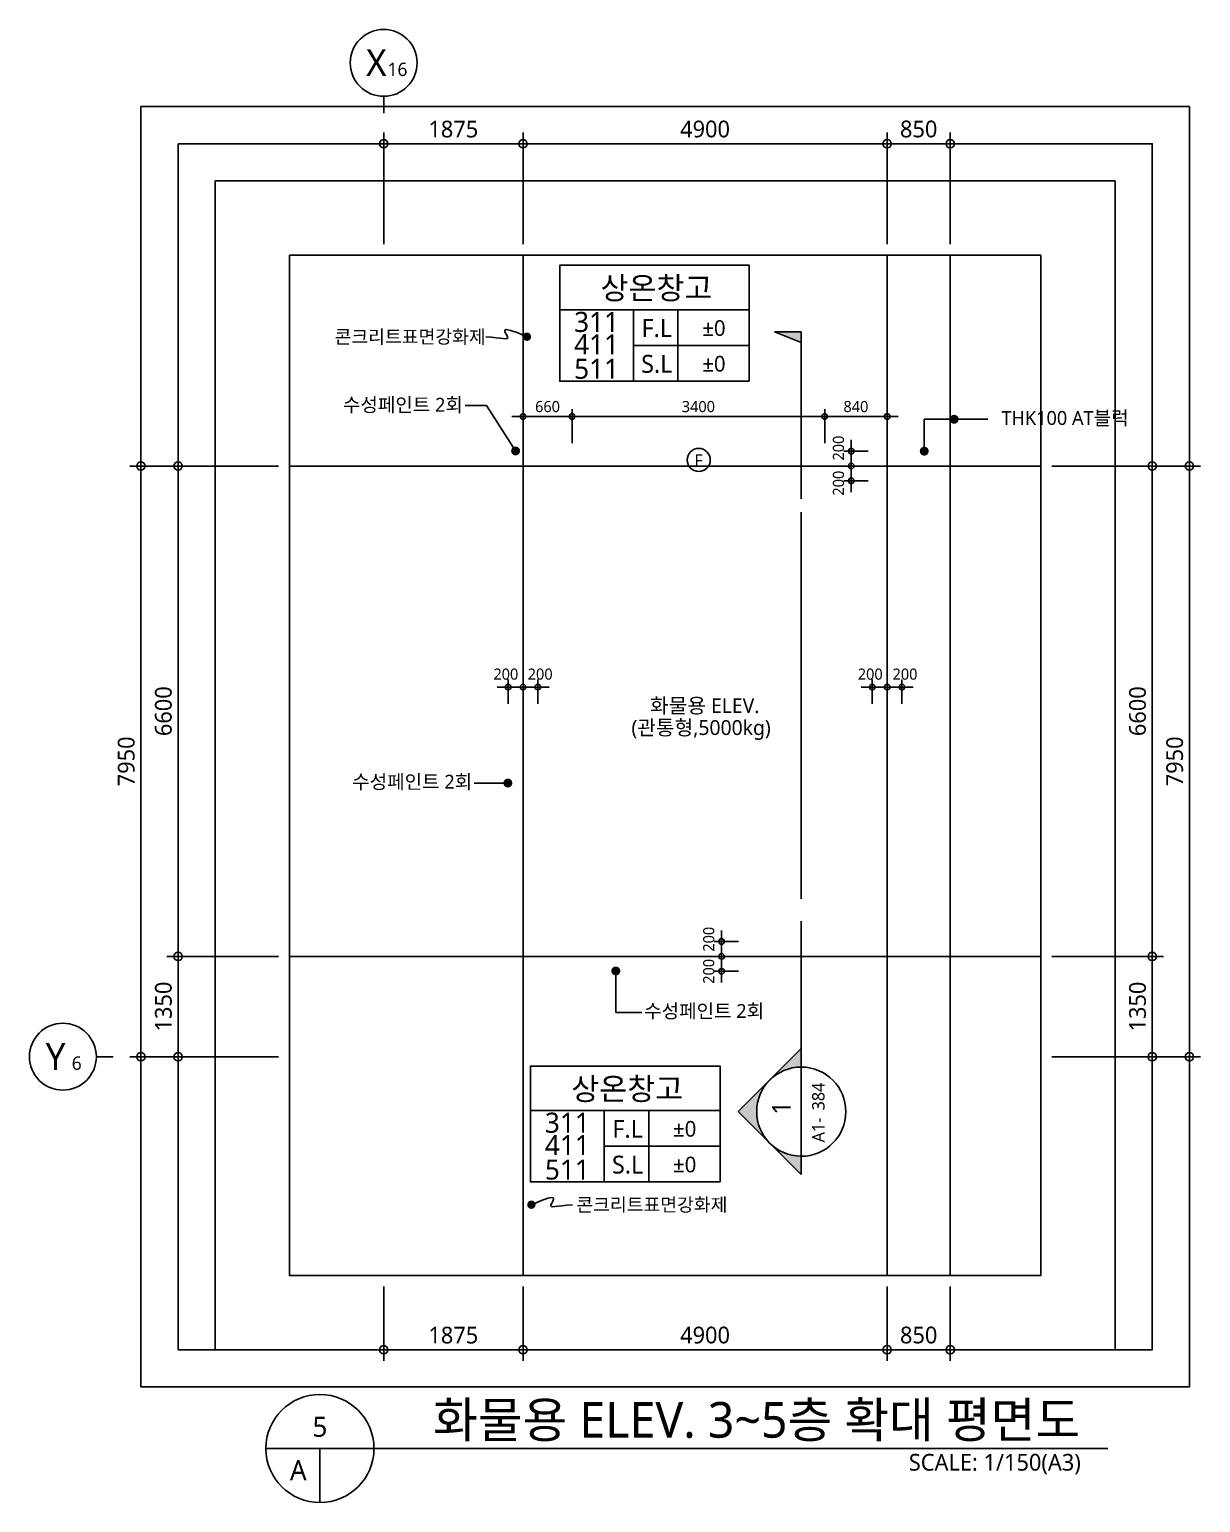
# Model space of a CAD drawing. Header units: millimetres. Extents: x -41190 to 206278, y 985 to 58902.
# Drawn here: x 19570 to 35330, y 1148 to 20973 of the extents above; entities that cross this region are included whole.
import ezdxf
from ezdxf.enums import TextEntityAlignment as Align

# ---------------------------------------------------------------- set-up
doc = ezdxf.new("R2010")
doc.units = ezdxf.units.MM
doc.header["$LTSCALE"] = 100
doc.header["$MEASUREMENT"] = 0
doc.header["$PDSIZE"] = -10
doc.linetypes.add('CEN', pattern=[62, 60, -1, 0, -1])
doc.layers.get('0').update_dxf_attribs({"linetype": 'CONTINUOUS'})
doc.layers.get('Defpoints').update_dxf_attribs({"color": 171, "linetype": 'CONTINUOUS'})
for name, color, linetype in [('CEN(ST)', 1, 'CEN'), ('LED', 7, 'CONTINUOUS'), ('NDIM', 7, 'CONTINUOUS'), ('SYM', 7, 'CONTINUOUS'), ('SYM(AXIS)', 7, 'CONTINUOUS'), ('TEXT', 3, 'CONTINUOUS'), ('TEXT(AXIS)', 2, 'CONTINUOUS'), ('TEXT(MIN)', 7, 'CONTINUOUS'), ('TEXT(NOTE小)', 1, 'CONTINUOUS'), ('TEXT(노트)', 7, 'CONTINUOUS'), ('TEXT(실명)', 3, 'CONTINUOUS'), ('TEXT-기입', 6, 'CONTINUOUS'), ('TITLE', 7, 'CONTINUOUS')]:
    doc.layers.add(name, color=color, linetype=linetype)
doc.styles.add('CGS', font='cgse', dxfattribs={"bigfont": 'cgs'})
doc.styles.add('나눔바른고딕', font='NanumBarunGothic.ttf')
doc.dimstyles.new('NDIM 1200', dxfattribs={"dimscale": 75, "dimtxt": 3, "dimasz": 1, "dimexe": 2, "dimexo": 2, "dimgap": 1, "dimtad": 1, "dimdec": 0, "dimdsep": 46, "dimtxsty": 'CGS', "dimblk": 'DOT0', "dimcen": 1, "dimdle": 8, "dimclrd": 256, "dimclre": 256, "dimclrt": 256, "dimadec": 0, "dimazin": 0, "dimtfac": 1, "dimtdec": 0, "dimtix": 1, "dimtmove": 2, "dimatfit": 3, "dimldrblk": 'DOT0', "dimfxl": 1, "dimtolj": 1, "dimtzin": 0, "dimlwd": -1, "dimlwe": -1, "dimarcsym": 0})

# ---------------------------------------------------------------- blocks, each defined once
blk = doc.blocks.new('A$C2F20087E')
at = {"layer": 'SYM(AXIS)'}
blk.add_line((600, 0), (600, 300), dxfattribs=at)
blk.add_circle((600, 900), 600, dxfattribs=at)
blk = doc.blocks.new('DOT0')
blk.add_line((-3, 0), (3, 0))
at = {"color": 6}
blk.add_circle((0, 0), 0.75, dxfattribs=at)
blk = doc.blocks.new('*D81')
at = {"layer": 'Defpoints', "color": 0, "ltscale": 0.4, "transparency": 16777216}
for p in [(21570, 15098), (23070, 15098), (23070, 8498)]:
    blk.add_point(p, dxfattribs=at)
at = {"layer": 'NDIM', "ltscale": 0.4, "transparency": 16777216}
for p, q in [((22920, 15098), (21420, 15098)), ((21570, 8573), (21570, 15023)), ((22920, 8498), (21420, 8498))]:
    blk.add_line(p, q, dxfattribs=at)
at = {"layer": 'NDIM', "ltscale": 0.4, "transparency": 16777216, "xscale": 75, "yscale": 75, "zscale": 75}
for p, rotation in [((21570, 15098), 90), ((21570, 8498), 270)]:
    blk.add_blockref('DOT0', p, dxfattribs=dict(at, rotation=rotation))
at = {"layer": 'NDIM', "ltscale": 0.4, "transparency": 16777216, "insert": (21373, 11798), "char_height": 225, "attachment_point": 5, "rotation": 90, "style": '나눔바른고딕'}
blk.add_mtext('\\A1;6600', dxfattribs=at)
blk = doc.blocks.new('*D82')
at = {"layer": 'Defpoints', "color": 0, "ltscale": 0.4, "transparency": 16777216}
for p in [(21570, 8498), (23070, 8498), (23070, 7148)]:
    blk.add_point(p, dxfattribs=at)
at = {"layer": 'NDIM', "ltscale": 0.4, "transparency": 16777216}
for p, q in [((22920, 8498), (21420, 8498)), ((21570, 7223), (21570, 8423)), ((22920, 7148), (21420, 7148))]:
    blk.add_line(p, q, dxfattribs=at)
at = {"layer": 'NDIM', "ltscale": 0.4, "transparency": 16777216, "xscale": 75, "yscale": 75, "zscale": 75}
for p, rotation in [((21570, 8498), 90), ((21570, 7148), 270)]:
    blk.add_blockref('DOT0', p, dxfattribs=dict(at, rotation=rotation))
at = {"layer": 'NDIM', "ltscale": 0.4, "transparency": 16777216, "insert": (21373, 7823), "char_height": 225, "attachment_point": 5, "rotation": 90, "style": '나눔바른고딕'}
blk.add_mtext('\\A1;1350', dxfattribs=at)
blk = doc.blocks.new('*D83')
at = {"layer": 'Defpoints', "color": 0, "ltscale": 0.4, "transparency": 16777216}
for p in [(21070, 15098), (23070, 15098), (23070, 7148)]:
    blk.add_point(p, dxfattribs=at)
at = {"layer": 'NDIM', "ltscale": 0.4, "transparency": 16777216}
for p, q in [((22920, 15098), (20920, 15098)), ((21070, 7223), (21070, 15023)), ((22920, 7148), (20920, 7148))]:
    blk.add_line(p, q, dxfattribs=at)
at = {"layer": 'NDIM', "ltscale": 0.4, "transparency": 16777216, "xscale": 75, "yscale": 75, "zscale": 75}
for p, rotation in [((21070, 15098), 90), ((21070, 7148), 270)]:
    blk.add_blockref('DOT0', p, dxfattribs=dict(at, rotation=rotation))
at = {"layer": 'NDIM', "ltscale": 0.4, "transparency": 16777216, "insert": (20873, 11123), "char_height": 225, "attachment_point": 5, "rotation": 90, "style": '나눔바른고딕'}
blk.add_mtext('\\A1;7950', dxfattribs=at)
blk = doc.blocks.new('*D84')
at = {"layer": 'Defpoints', "color": 0, "ltscale": 0.4, "transparency": 16777216}
for p in [(33180, 15098), (34680, 15098), (33180, 8498)]:
    blk.add_point(p, dxfattribs=at)
at = {"layer": 'NDIM', "ltscale": 0.4, "transparency": 16777216}
for p, q in [((33330, 15098), (34830, 15098)), ((34680, 8573), (34680, 15023)), ((33330, 8498), (34830, 8498))]:
    blk.add_line(p, q, dxfattribs=at)
at = {"layer": 'NDIM', "ltscale": 0.4, "transparency": 16777216, "xscale": 75, "yscale": 75, "zscale": 75}
for p, rotation in [((34680, 15098), 90), ((34680, 8498), 270)]:
    blk.add_blockref('DOT0', p, dxfattribs=dict(at, rotation=rotation))
at = {"layer": 'NDIM', "ltscale": 0.4, "transparency": 16777216, "insert": (34483, 11798), "char_height": 225, "attachment_point": 5, "rotation": 90, "style": '나눔바른고딕'}
blk.add_mtext('\\A1;6600', dxfattribs=at)
blk = doc.blocks.new('*D85')
at = {"layer": 'Defpoints', "color": 0, "ltscale": 0.4, "transparency": 16777216}
for p in [(33180, 8498), (34680, 8498), (33180, 7148)]:
    blk.add_point(p, dxfattribs=at)
at = {"layer": 'NDIM', "ltscale": 0.4, "transparency": 16777216}
for p, q in [((33330, 8498), (34830, 8498)), ((34680, 7223), (34680, 8423)), ((33330, 7148), (34830, 7148))]:
    blk.add_line(p, q, dxfattribs=at)
at = {"layer": 'NDIM', "ltscale": 0.4, "transparency": 16777216, "xscale": 75, "yscale": 75, "zscale": 75}
for p, rotation in [((34680, 8498), 90), ((34680, 7148), 270)]:
    blk.add_blockref('DOT0', p, dxfattribs=dict(at, rotation=rotation))
at = {"layer": 'NDIM', "ltscale": 0.4, "transparency": 16777216, "insert": (34483, 7823), "char_height": 225, "attachment_point": 5, "rotation": 90, "style": '나눔바른고딕'}
blk.add_mtext('\\A1;1350', dxfattribs=at)
blk = doc.blocks.new('*D86')
at = {"layer": 'Defpoints', "color": 0, "ltscale": 0.4, "transparency": 16777216}
for p in [(33180, 15098), (35180, 15098), (33180, 7148)]:
    blk.add_point(p, dxfattribs=at)
at = {"layer": 'NDIM', "ltscale": 0.4, "transparency": 16777216}
for p, q in [((33330, 15098), (35330, 15098)), ((35180, 7223), (35180, 15023)), ((33330, 7148), (35330, 7148))]:
    blk.add_line(p, q, dxfattribs=at)
at = {"layer": 'NDIM', "ltscale": 0.4, "transparency": 16777216, "xscale": 75, "yscale": 75, "zscale": 75}
for p, rotation in [((35180, 15098), 90), ((35180, 7148), 270)]:
    blk.add_blockref('DOT0', p, dxfattribs=dict(at, rotation=rotation))
at = {"layer": 'NDIM', "ltscale": 0.4, "transparency": 16777216, "insert": (34983, 11123), "char_height": 225, "attachment_point": 5, "rotation": 90, "style": '나눔바른고딕'}
blk.add_mtext('\\A1;7950', dxfattribs=at)
blk = doc.blocks.new('_Dot')
at = {"color": 0, "linetype": 'ByBlock', "lineweight": -2}
blk.add_line((-0.5, 0), (-1, 0), dxfattribs=at)
at = {"color": 0, "linetype": 'ByBlock', "const_width": 0.5}
blk.add_lwpolyline([(-0.25, 0, 1), (0.25, 0, 1)], format="xyb", close=True, dxfattribs=at)
blk = doc.blocks.new('*D87')
at = {"layer": 'Defpoints', "color": 0, "ltscale": 0.4, "transparency": 16777216}
for p in [(26212, 4204), (31112, 4204), (31112, 3204)]:
    blk.add_point(p, dxfattribs=at)
at = {"layer": 'NDIM', "ltscale": 0.4, "transparency": 16777216}
for p, q in [((26212, 4054), (26212, 3054)), ((31112, 4054), (31112, 3054)), ((26287, 3204), (31037, 3204))]:
    blk.add_line(p, q, dxfattribs=at)
at = {"layer": 'NDIM', "ltscale": 0.4, "transparency": 16777216, "xscale": 75, "yscale": 75, "zscale": 75, "rotation": 180}
blk.add_blockref('DOT0', (26212, 3204), dxfattribs=at)
at = {"layer": 'NDIM', "ltscale": 0.4, "transparency": 16777216, "xscale": 75, "yscale": 75, "zscale": 75}
blk.add_blockref('DOT0', (31112, 3204), dxfattribs=at)
at = {"layer": 'NDIM', "ltscale": 0.4, "transparency": 16777216, "insert": (28662, 3401), "char_height": 225, "attachment_point": 5, "style": '나눔바른고딕'}
blk.add_mtext('\\A1;4900', dxfattribs=at)
blk = doc.blocks.new('*D88')
at = {"layer": 'Defpoints', "color": 0, "ltscale": 0.4, "transparency": 16777216}
for p in [(24337, 4204), (26212, 4204), (26212, 3204)]:
    blk.add_point(p, dxfattribs=at)
at = {"layer": 'NDIM', "ltscale": 0.4, "transparency": 16777216}
for p, q in [((24337, 4054), (24337, 3054)), ((26212, 4054), (26212, 3054)), ((24412, 3204), (26137, 3204))]:
    blk.add_line(p, q, dxfattribs=at)
at = {"layer": 'NDIM', "ltscale": 0.4, "transparency": 16777216, "xscale": 75, "yscale": 75, "zscale": 75, "rotation": 180}
blk.add_blockref('DOT0', (24337, 3204), dxfattribs=at)
at = {"layer": 'NDIM', "ltscale": 0.4, "transparency": 16777216, "xscale": 75, "yscale": 75, "zscale": 75}
blk.add_blockref('DOT0', (26212, 3204), dxfattribs=at)
at = {"layer": 'NDIM', "ltscale": 0.4, "transparency": 16777216, "insert": (25274, 3400), "char_height": 225, "attachment_point": 5, "style": '나눔바른고딕'}
blk.add_mtext('\\A1;1875', dxfattribs=at)
blk = doc.blocks.new('*D79')
at = {"layer": 'Defpoints', "color": 0, "ltscale": 0.4, "transparency": 16777216}
for p in [(31112, 19435), (26212, 17935), (31112, 17935)]:
    blk.add_point(p, dxfattribs=at)
at = {"layer": 'NDIM', "ltscale": 0.4, "transparency": 16777216}
for p, q in [((26212, 18085), (26212, 19585)), ((26287, 19435), (31037, 19435)), ((31112, 18085), (31112, 19585))]:
    blk.add_line(p, q, dxfattribs=at)
at = {"layer": 'NDIM', "ltscale": 0.4, "transparency": 16777216, "xscale": 75, "yscale": 75, "zscale": 75, "rotation": 180}
blk.add_blockref('DOT0', (26212, 19435), dxfattribs=at)
at = {"layer": 'NDIM', "ltscale": 0.4, "transparency": 16777216, "xscale": 75, "yscale": 75, "zscale": 75}
blk.add_blockref('DOT0', (31112, 19435), dxfattribs=at)
at = {"layer": 'NDIM', "ltscale": 0.4, "transparency": 16777216, "insert": (28662, 19632), "char_height": 225, "attachment_point": 5, "style": '나눔바른고딕'}
blk.add_mtext('\\A1;4900', dxfattribs=at)
blk = doc.blocks.new('*D80')
at = {"layer": 'Defpoints', "color": 0, "ltscale": 0.4, "transparency": 16777216}
for p in [(26212, 19435), (24337, 17935), (26212, 17935)]:
    blk.add_point(p, dxfattribs=at)
at = {"layer": 'NDIM', "ltscale": 0.4, "transparency": 16777216}
for p, q in [((24337, 18085), (24337, 19585)), ((24412, 19435), (26137, 19435)), ((26212, 18085), (26212, 19585))]:
    blk.add_line(p, q, dxfattribs=at)
at = {"layer": 'NDIM', "ltscale": 0.4, "transparency": 16777216, "xscale": 75, "yscale": 75, "zscale": 75, "rotation": 180}
blk.add_blockref('DOT0', (24337, 19435), dxfattribs=at)
at = {"layer": 'NDIM', "ltscale": 0.4, "transparency": 16777216, "xscale": 75, "yscale": 75, "zscale": 75}
blk.add_blockref('DOT0', (26212, 19435), dxfattribs=at)
at = {"layer": 'NDIM', "ltscale": 0.4, "transparency": 16777216, "insert": (25274, 19631), "char_height": 225, "attachment_point": 5, "style": '나눔바른고딕'}
blk.add_mtext('\\A1;1875', dxfattribs=at)
blk = doc.blocks.new('*D89')
at = {"layer": 'Defpoints', "color": 0, "ltscale": 0.4, "transparency": 16777216}
for p in [(26872, 15765), (26872, 15307), (30272, 15307)]:
    blk.add_point(p, dxfattribs=at)
at = {"layer": 'NDIM', "ltscale": 0.4, "transparency": 16777216}
for p, q in [((26872, 15407), (26872, 15865)), ((30272, 15407), (30272, 15865)), ((30222, 15765), (26922, 15765))]:
    blk.add_line(p, q, dxfattribs=at)
at = {"layer": 'NDIM', "ltscale": 0.4, "transparency": 16777216, "xscale": 50, "yscale": 50, "zscale": 50, "rotation": 180}
blk.add_blockref('DOT0', (26872, 15765), dxfattribs=at)
at = {"layer": 'NDIM', "ltscale": 0.4, "transparency": 16777216, "xscale": 50, "yscale": 50, "zscale": 50}
blk.add_blockref('DOT0', (30272, 15765), dxfattribs=at)
at = {"layer": 'NDIM', "ltscale": 0.4, "transparency": 16777216, "insert": (28572, 15897), "char_height": 150, "attachment_point": 5, "style": '나눔바른고딕'}
blk.add_mtext('\\A1;3400', dxfattribs=at)
blk = doc.blocks.new('*D90')
at = {"layer": 'Defpoints', "color": 0, "ltscale": 0.4, "transparency": 16777216}
for p in [(26872, 15765), (26212, 15307), (26872, 15307)]:
    blk.add_point(p, dxfattribs=at)
at = {"layer": 'NDIM', "ltscale": 0.4, "transparency": 16777216}
for p, q in [((26212, 15407), (26212, 15865)), ((26872, 15407), (26872, 15865)), ((26262, 15765), (26822, 15765))]:
    blk.add_line(p, q, dxfattribs=at)
at = {"layer": 'NDIM', "ltscale": 0.4, "transparency": 16777216, "xscale": 50, "yscale": 50, "zscale": 50, "rotation": 180}
blk.add_blockref('DOT0', (26212, 15765), dxfattribs=at)
at = {"layer": 'NDIM', "ltscale": 0.4, "transparency": 16777216, "xscale": 50, "yscale": 50, "zscale": 50}
blk.add_blockref('DOT0', (26872, 15765), dxfattribs=at)
at = {"layer": 'NDIM', "ltscale": 0.4, "transparency": 16777216, "insert": (26542, 15897), "char_height": 150, "attachment_point": 5, "style": '나눔바른고딕'}
blk.add_mtext('\\A1;660', dxfattribs=at)
blk = doc.blocks.new('*D91')
at = {"layer": 'Defpoints', "color": 0, "ltscale": 0.4, "transparency": 16777216}
for p in [(31112, 15765), (30272, 15307), (31112, 15307)]:
    blk.add_point(p, dxfattribs=at)
at = {"layer": 'NDIM', "ltscale": 0.4, "transparency": 16777216}
for p, q in [((30272, 15407), (30272, 15865)), ((31112, 15407), (31112, 15865)), ((30322, 15765), (31062, 15765))]:
    blk.add_line(p, q, dxfattribs=at)
at = {"layer": 'NDIM', "ltscale": 0.4, "transparency": 16777216, "xscale": 50, "yscale": 50, "zscale": 50, "rotation": 180}
blk.add_blockref('DOT0', (30272, 15765), dxfattribs=at)
at = {"layer": 'NDIM', "ltscale": 0.4, "transparency": 16777216, "xscale": 50, "yscale": 50, "zscale": 50}
blk.add_blockref('DOT0', (31112, 15765), dxfattribs=at)
at = {"layer": 'NDIM', "ltscale": 0.4, "transparency": 16777216, "insert": (30692, 15897), "char_height": 150, "attachment_point": 5, "style": '나눔바른고딕'}
blk.add_mtext('\\A1;840', dxfattribs=at)
blk = doc.blocks.new('A$C51E23882')
at = {"layer": 'TITLE'}
blk.add_lwpolyline([(8500, 0), (0, 0), (0, 5200), (8500, 5200)], close=True, dxfattribs=at)
for points in [[(8500, 3200), (0, 3200)], [(3300, 3200), (3300, 0)], [(5300, 3200), (5300, 0)], [(3300, 1600), (8500, 1600)]]:
    blk.add_lwpolyline(points, dxfattribs=at)
at = {"layer": 'TITLE', "style": '나눔바른고딕'}
for s, p in [('F.L', (4352, 2378)), ('S.L', (4352, 778))]:
    blk.add_text(s, height=800, dxfattribs=at).set_placement(p, align=Align.MIDDLE)
blk = doc.blocks.new('*D92')
at = {"layer": 'Defpoints', "color": 0, "ltscale": 0.4, "transparency": 16777216}
for p in [(31112, 4204), (31962, 4204), (31112, 3204)]:
    blk.add_point(p, dxfattribs=at)
at = {"layer": 'NDIM', "ltscale": 0.4, "transparency": 16777216}
for p, q in [((31112, 4054), (31112, 3054)), ((31962, 4054), (31962, 3054)), ((31887, 3204), (31187, 3204))]:
    blk.add_line(p, q, dxfattribs=at)
at = {"layer": 'NDIM', "ltscale": 0.4, "transparency": 16777216, "xscale": 75, "yscale": 75, "zscale": 75, "rotation": 180}
blk.add_blockref('DOT0', (31112, 3204), dxfattribs=at)
at = {"layer": 'NDIM', "ltscale": 0.4, "transparency": 16777216, "xscale": 75, "yscale": 75, "zscale": 75}
blk.add_blockref('DOT0', (31962, 3204), dxfattribs=at)
at = {"layer": 'NDIM', "ltscale": 0.4, "transparency": 16777216, "insert": (31537, 3401), "char_height": 225, "attachment_point": 5, "style": '나눔바른고딕'}
blk.add_mtext('\\A1;850', dxfattribs=at)
blk = doc.blocks.new('*D93')
at = {"layer": 'Defpoints', "color": 0, "ltscale": 0.4, "transparency": 16777216}
for p in [(31112, 19435), (31112, 17935), (31962, 17935)]:
    blk.add_point(p, dxfattribs=at)
at = {"layer": 'NDIM', "ltscale": 0.4, "transparency": 16777216}
for p, q in [((31112, 18085), (31112, 19585)), ((31887, 19435), (31187, 19435)), ((31962, 18085), (31962, 19585))]:
    blk.add_line(p, q, dxfattribs=at)
at = {"layer": 'NDIM', "ltscale": 0.4, "transparency": 16777216, "xscale": 75, "yscale": 75, "zscale": 75, "rotation": 180}
blk.add_blockref('DOT0', (31112, 19435), dxfattribs=at)
at = {"layer": 'NDIM', "ltscale": 0.4, "transparency": 16777216, "xscale": 75, "yscale": 75, "zscale": 75}
blk.add_blockref('DOT0', (31962, 19435), dxfattribs=at)
at = {"layer": 'NDIM', "ltscale": 0.4, "transparency": 16777216, "insert": (31537, 19632), "char_height": 225, "attachment_point": 5, "style": '나눔바른고딕'}
blk.add_mtext('\\A1;850', dxfattribs=at)
blk = doc.blocks.new('*D134')
at = {"layer": 'Defpoints', "color": 0, "ltscale": 0.4, "transparency": 16777216}
for p in [(26012, 12123), (26012, 11798), (26212, 11798)]:
    blk.add_point(p, dxfattribs=at)
at = {"layer": 'NDIM', "ltscale": 0.4, "transparency": 16777216}
for p, q in [((25962, 12123), (25912, 12123)), ((26012, 11898), (26012, 12223)), ((26212, 12123), (26012, 12123)), ((26212, 11898), (26212, 12223)), ((26262, 12123), (26312, 12123))]:
    blk.add_line(p, q, dxfattribs=at)
at = {"layer": 'NDIM', "ltscale": 0.4, "transparency": 16777216, "xscale": 50, "yscale": 50, "zscale": 50}
blk.add_blockref('DOT0', (26012, 12123), dxfattribs=at)
at = {"layer": 'NDIM', "ltscale": 0.4, "transparency": 16777216, "xscale": 50, "yscale": 50, "zscale": 50, "rotation": 180}
blk.add_blockref('DOT0', (26212, 12123), dxfattribs=at)
at = {"layer": 'NDIM', "ltscale": 0.4, "transparency": 16777216, "insert": (25981, 12296), "char_height": 150, "attachment_point": 5, "style": '나눔바른고딕'}
blk.add_mtext('\\A1;200', dxfattribs=at)
blk = doc.blocks.new('*D135')
at = {"layer": 'Defpoints', "color": 0, "ltscale": 0.4, "transparency": 16777216}
for p in [(26412, 12123), (26212, 11798), (26412, 11798)]:
    blk.add_point(p, dxfattribs=at)
at = {"layer": 'NDIM', "ltscale": 0.4, "transparency": 16777216}
for p, q in [((26212, 11898), (26212, 12223)), ((26262, 12123), (26362, 12123)), ((26412, 11898), (26412, 12223))]:
    blk.add_line(p, q, dxfattribs=at)
at = {"layer": 'NDIM', "ltscale": 0.4, "transparency": 16777216, "xscale": 50, "yscale": 50, "zscale": 50, "rotation": 180}
blk.add_blockref('DOT0', (26212, 12123), dxfattribs=at)
at = {"layer": 'NDIM', "ltscale": 0.4, "transparency": 16777216, "xscale": 50, "yscale": 50, "zscale": 50}
blk.add_blockref('DOT0', (26412, 12123), dxfattribs=at)
at = {"layer": 'NDIM', "ltscale": 0.4, "transparency": 16777216, "insert": (26443, 12296), "char_height": 150, "attachment_point": 5, "style": '나눔바른고딕'}
blk.add_mtext('\\A1;200', dxfattribs=at)
blk = doc.blocks.new('*D136')
at = {"layer": 'Defpoints', "color": 0, "ltscale": 0.4, "transparency": 16777216}
for p in [(31312, 12123), (31112, 11798), (31312, 11798)]:
    blk.add_point(p, dxfattribs=at)
at = {"layer": 'NDIM', "ltscale": 0.4, "transparency": 16777216}
for p, q in [((31112, 11898), (31112, 12223)), ((31162, 12123), (31262, 12123)), ((31312, 11898), (31312, 12223))]:
    blk.add_line(p, q, dxfattribs=at)
at = {"layer": 'NDIM', "ltscale": 0.4, "transparency": 16777216, "xscale": 50, "yscale": 50, "zscale": 50, "rotation": 180}
blk.add_blockref('DOT0', (31112, 12123), dxfattribs=at)
at = {"layer": 'NDIM', "ltscale": 0.4, "transparency": 16777216, "xscale": 50, "yscale": 50, "zscale": 50}
blk.add_blockref('DOT0', (31312, 12123), dxfattribs=at)
at = {"layer": 'NDIM', "ltscale": 0.4, "transparency": 16777216, "insert": (31353, 12296), "char_height": 150, "attachment_point": 5, "style": '나눔바른고딕'}
blk.add_mtext('\\A1;200', dxfattribs=at)
blk = doc.blocks.new('*D137')
at = {"layer": 'Defpoints', "color": 0, "ltscale": 0.4, "transparency": 16777216}
for p in [(30912, 12123), (30912, 11798), (31112, 11798)]:
    blk.add_point(p, dxfattribs=at)
at = {"layer": 'NDIM', "ltscale": 0.4, "transparency": 16777216}
for p, q in [((30912, 11898), (30912, 12223)), ((31062, 12123), (30962, 12123)), ((31112, 11898), (31112, 12223))]:
    blk.add_line(p, q, dxfattribs=at)
at = {"layer": 'NDIM', "ltscale": 0.4, "transparency": 16777216, "xscale": 50, "yscale": 50, "zscale": 50, "rotation": 180}
blk.add_blockref('DOT0', (30912, 12123), dxfattribs=at)
at = {"layer": 'NDIM', "ltscale": 0.4, "transparency": 16777216, "xscale": 50, "yscale": 50, "zscale": 50}
blk.add_blockref('DOT0', (31112, 12123), dxfattribs=at)
at = {"layer": 'NDIM', "ltscale": 0.4, "transparency": 16777216, "insert": (30885, 12296), "char_height": 150, "attachment_point": 5, "style": '나눔바른고딕'}
blk.add_mtext('\\A1;200', dxfattribs=at)
blk = doc.blocks.new('*D138')
at = {"layer": 'Defpoints', "color": 0, "ltscale": 0.4, "transparency": 16777216}
for p in [(30630, 15298), (30955, 15298), (30955, 15098)]:
    blk.add_point(p, dxfattribs=at)
at = {"layer": 'NDIM', "ltscale": 0.4, "transparency": 16777216}
for p, q in [((30855, 15298), (30530, 15298)), ((30630, 15348), (30630, 15398)), ((30630, 15098), (30630, 15298)), ((30855, 15098), (30530, 15098)), ((30630, 15048), (30630, 14998))]:
    blk.add_line(p, q, dxfattribs=at)
at = {"layer": 'NDIM', "ltscale": 0.4, "transparency": 16777216, "xscale": 50, "yscale": 50, "zscale": 50}
for p, rotation in [((30630, 15298), 270), ((30630, 15098), 90)]:
    blk.add_blockref('DOT0', p, dxfattribs=dict(at, rotation=rotation))
at = {"layer": 'NDIM', "ltscale": 0.4, "transparency": 16777216, "insert": (30458, 15339), "char_height": 150, "attachment_point": 5, "rotation": 90, "style": '나눔바른고딕'}
blk.add_mtext('\\A1;200', dxfattribs=at)
blk = doc.blocks.new('*D139')
at = {"layer": 'Defpoints', "color": 0, "ltscale": 0.4, "transparency": 16777216}
for p in [(30955, 15098), (30630, 14898), (30955, 14898)]:
    blk.add_point(p, dxfattribs=at)
at = {"layer": 'NDIM', "ltscale": 0.4, "transparency": 16777216}
for p, q in [((30855, 15098), (30530, 15098)), ((30855, 14898), (30530, 14898)), ((30630, 15048), (30630, 14948))]:
    blk.add_line(p, q, dxfattribs=at)
at = {"layer": 'NDIM', "ltscale": 0.4, "transparency": 16777216, "xscale": 50, "yscale": 50, "zscale": 50}
for p, rotation in [((30630, 15098), 90), ((30630, 14898), 270)]:
    blk.add_blockref('DOT0', p, dxfattribs=dict(at, rotation=rotation))
at = {"layer": 'NDIM', "ltscale": 0.4, "transparency": 16777216, "insert": (30458, 14867), "char_height": 150, "attachment_point": 5, "rotation": 90, "style": '나눔바른고딕'}
blk.add_mtext('\\A1;200', dxfattribs=at)
blk = doc.blocks.new('*D140')
at = {"layer": 'Defpoints', "color": 0, "ltscale": 0.4, "transparency": 16777216}
for p in [(29210, 8498), (28885, 8298), (29210, 8298)]:
    blk.add_point(p, dxfattribs=at)
at = {"layer": 'NDIM', "ltscale": 0.4, "transparency": 16777216}
for p, q in [((28885, 8548), (28885, 8598)), ((29110, 8498), (28785, 8498)), ((28885, 8498), (28885, 8298)), ((29110, 8298), (28785, 8298)), ((28885, 8248), (28885, 8198))]:
    blk.add_line(p, q, dxfattribs=at)
at = {"layer": 'NDIM', "ltscale": 0.4, "transparency": 16777216, "xscale": 50, "yscale": 50, "zscale": 50}
for p, rotation in [((28885, 8498), 270), ((28885, 8298), 90)]:
    blk.add_blockref('DOT0', p, dxfattribs=dict(at, rotation=rotation))
at = {"layer": 'NDIM', "ltscale": 0.4, "transparency": 16777216, "insert": (28712, 8297), "char_height": 150, "attachment_point": 5, "rotation": 90, "style": '나눔바른고딕'}
blk.add_mtext('\\A1;200', dxfattribs=at)
blk = doc.blocks.new('*D141')
at = {"layer": 'Defpoints', "color": 0, "ltscale": 0.4, "transparency": 16777216}
for p in [(28885, 8698), (29210, 8698), (29210, 8498)]:
    blk.add_point(p, dxfattribs=at)
at = {"layer": 'NDIM', "ltscale": 0.4, "transparency": 16777216}
for p, q in [((29110, 8698), (28785, 8698)), ((28885, 8548), (28885, 8648)), ((29110, 8498), (28785, 8498))]:
    blk.add_line(p, q, dxfattribs=at)
at = {"layer": 'NDIM', "ltscale": 0.4, "transparency": 16777216, "xscale": 50, "yscale": 50, "zscale": 50}
for p, rotation in [((28885, 8698), 90), ((28885, 8498), 270)]:
    blk.add_blockref('DOT0', p, dxfattribs=dict(at, rotation=rotation))
at = {"layer": 'NDIM', "ltscale": 0.4, "transparency": 16777216, "insert": (28712, 8729), "char_height": 150, "attachment_point": 5, "rotation": 90, "style": '나눔바른고딕'}
blk.add_mtext('\\A1;200', dxfattribs=at)
blk = doc.blocks.new('E')
at = {"layer": 'TEXT(NOTE小)'}
blk.add_circle((287, -86), 155, dxfattribs=at)
at = {"layer": 'TEXT(NOTE小)', "style": '나눔바른고딕'}
blk.add_text('E', height=165, dxfattribs=at).set_placement((288, -79), align=Align.MIDDLE_CENTER)
blk = doc.blocks.new('SEC-R')
at = {"layer": 'SYM'}
blk.add_hatch(color=256, dxfattribs=at).paths.add_polyline_path([(-3414, 16904), (-3054, 16760), (-3054, 16904)])
h = blk.add_hatch(color=256, dxfattribs=at)
h.paths.add_polyline_path([(-3902, 6409), (-3478, 5985, -0.414214), (-3478, 6834)])
h.paths.add_polyline_path([(-3478, 5985), (-3054, 5561), (-3054, 5809, -0.198912)])
h.paths.add_polyline_path([(-3478, 6834, -0.198912), (-3054, 7009), (-3054, 7258)])
at = {"layer": 'Defpoints'}
blk.add_line((-3054, 9573), (-3054, 14296), dxfattribs=at)
at = {"layer": 'SYM'}
for p, q in [((-3414, 16904), (-3054, 16760)), ((-3054, 16904), (-3414, 16904)), ((-3054, 14656), (-3054, 16904)), ((-3054, 14296), (-3054, 14476)), ((-3054, 9273), (-3054, 9573)), ((-3054, 7009), (-3054, 8973)), ((-3054, 7258), (-3902, 6409)), ((-3054, 5809), (-3054, 7009)), ((-3054, 5561), (-3902, 6409)), ((-3054, 5561), (-3054, 5809))]:
    blk.add_line(p, q, dxfattribs=at)
blk.add_arc((-3054, 6409), 600, 90, 89.5643, dxfattribs=at)

msp = doc.modelspace()

# ---------------------------------------------------------------- linework, layer by layer
at = {"layer": 'CEN(ST)', "ltscale": 10000}
for p, q in [((26211.9, 4203.5), (26211.9, 17934.5)), ((31111.9, 4203.5), (31111.9, 17934.5)), ((31961.9, 17934.5), (31961.9, 4203.5)), ((23069.8, 15098), (33180.2, 15098)), ((23069.8, 8498), (33180.2, 8498))]:
    msp.add_line(p, q, dxfattribs=at)
at = {"layer": 'Defpoints', "ltscale": 10000}
for points in [[(21069.8, 19934.5), (35180.2, 19934.5), (35180.2, 2703.5), (21069.8, 2703.5)], [(21569.8, 19434.5), (34680.2, 19434.5), (34680.2, 3203.5), (21569.8, 3203.5)], [(22069.8, 18934.5), (34180.2, 18934.5), (34180.2, 3203.5), (22069.8, 3203.5)], [(23069.8, 17934.5), (33180.2, 17934.5), (33180.2, 4203.5), (23069.8, 4203.5)]]:
    msp.add_lwpolyline(points, close=True, dxfattribs=at)
at = {"layer": 'LED'}
for points in [[(26265.1, 16837.8), (26131.2, 16893.6), (26042.5, 16923.7), (25990.8, 16933), (25968, 16926.2), (25966.1, 16908.3), (25976.8, 16884), (25992.2, 16858.3), (26004.1, 16836), (26005.7, 16820.8), (25996, 16812.6), (25975.2, 16810.1), (25943.5, 16811.9), (25901.3, 16816.9), (25848.8, 16823.7), (25786.2, 16831.1), (25713.9, 16837.8)], [(26324.9, 5156.6), (26458.8, 5212.4), (26547.6, 5242.6), (26599.3, 5251.8), (26622, 5245), (26624, 5227.1), (26613.2, 5202.8), (26597.8, 5177.1), (26586, 5154.8), (26584.3, 5139.6), (26594.1, 5131.4), (26614.9, 5128.9), (26646.5, 5130.8), (26688.7, 5135.7), (26741.2, 5142.6), (26803.8, 5149.9), (26876.1, 5156.6)]]:
    msp.add_lwpolyline(points, dxfattribs=at)
at = {"layer": 'LED', "const_width": 56.2}
for points in [[(26265.1, 16865.9, 1), (26265.1, 16809.7, 1)], [(26324.9, 5184.7, -1), (26324.9, 5128.5, -1)]]:
    msp.add_lwpolyline(points, format="xyb", close=True, dxfattribs=at)
at = {"layer": 'NDIM', "ltscale": 10000}
for points in [[(26112.2, 15300.4), (25718.5, 15913.7), (25433, 15913.7)], [(31611.9, 15298), (31611.9, 15726.9), (32466.5, 15726.9)], [(32134, 15726.9), (32466.5, 15726.9)], [(25888.1, 10831), (25555.6, 10831)]]:
    msp.add_lwpolyline(points, dxfattribs=at)
at = {"layer": 'SYM'}
for p, q in [((22751.3, 1875.4), (34081.7, 1875.4)), ((23478.6, 1875.4), (23478.6, 1148.1))]:
    msp.add_line(p, q, dxfattribs=at)
msp.add_circle((23478.6, 1875.4), 727.3, dxfattribs=at)

# ---------------------------------------------------------------- block references
for name, p, xscale, yscale, zscale in [('A$C2F20087E', (23886.9, 19848.1), 0.75, 0.75, 0.75), ('A$C51E23882', (26706.9, 16239.1), 0.3, 0.3, 0.3), ('A$C51E23882', (26313.5, 5462), 0.3, 0.3, 0.3)]:
    msp.add_blockref(name, p, dxfattribs=dict(xscale=xscale, yscale=yscale, zscale=zscale))
msp.add_blockref('SEC-R', (33010.7, 0))
at = {"xscale": 0.75, "yscale": 0.75, "zscale": 0.75, "rotation": 89.99999999999932}
msp.add_blockref('A$C2F20087E', (20694.8, 6698), dxfattribs=at)
at = {"layer": 'CEN(ST)', "xscale": -1, "rotation": 180}
msp.add_blockref('E', (28290.2, 15093.7), dxfattribs=at)
at = {"layer": 'NDIM', "ltscale": 10000, "yscale": 120, "zscale": 120}
for p, xscale, rotation in [((32014, 15726.9), 120, 180), ((26112.2, 15300.4), -120, 123.0475219753095), ((31611.9, 15298), 120, 270), ((26008.1, 10831), -120, 180)]:
    msp.add_blockref('_Dot', p, dxfattribs=dict(at, xscale=xscale, rotation=rotation))

# ---------------------------------------------------------------- texts
at = {"layer": 'TEXT', "style": '나눔바른고딕'}
for s, height, p in [('384', 166.67, (30269.7, 6426.1)), ('1', 250, (29814.4, 6366.5)), ('A1-', 166.67, (30269.8, 5995.7))]:
    msp.add_text(s, height=height, rotation=90, dxfattribs=at).set_placement(p)
msp.add_text('화물용 ELEV. 3~5층 확대 평면도', height=480, dxfattribs=at).set_placement((33710.4, 2260.8), align=Align.MIDDLE_RIGHT)
for s, p in [('5', (23478.6, 2166.3)), ('A', (23187.7, 1584.4))]:
    msp.add_text(s, height=270, dxfattribs=at).set_placement(p, align=Align.MIDDLE)
msp.add_text('SCALE: 1/150(A3)', height=225, dxfattribs=at).set_placement((33719, 1802.6), align=Align.TOP_RIGHT)
at = {"layer": 'TEXT(AXIS)', "style": '나눔바른고딕'}
for s, height, p in [('X', 360, (24238.2, 20526)), ('16', 180, (24522.6, 20436.1)), ('Y', 360, (19921.1, 7151)), ('6', 180, (20205.5, 7061))]:
    msp.add_text(s, height=height, dxfattribs=at).set_placement(p, align=Align.MIDDLE)
at = {"layer": 'TEXT(MIN)', "style": '나눔바른고딕'}
for p in [(23676.8, 16837.8), (26930.3, 5156.6)]:
    msp.add_text('콘크리트표면강화제', height=180, dxfattribs=at).set_placement(p, align=Align.MIDDLE_LEFT)
at = {"layer": 'TEXT(노트)', "style": '나눔바른고딕'}
for s, p in [('수성페인트 2회', (25403.3, 15922)), ('THK100 AT블럭', (34362.7, 15744.5)), ('수성페인트 2회', (25527.9, 10848.7)), ('수성페인트 2회', (29456.9, 7762.7))]:
    msp.add_text(s, height=187.5, dxfattribs=at).set_placement(p, align=Align.MIDDLE_RIGHT)
for s, p in [('화물용 ELEV.', (28657.5, 11875)), ('(관통형,5000kg)', (28608.6, 11558))]:
    msp.add_text(s, height=200, dxfattribs=at).set_placement(p, align=Align.MIDDLE)
at = {"layer": 'TEXT(실명)', "style": '나눔바른고딕'}
for p in [(28008.2, 17497.3), (27614.8, 6720.2)]:
    msp.add_text('상온창고', height=300, dxfattribs=at).set_placement(p, align=Align.MIDDLE)
at = {"layer": 'TEXT-기입', "style": '나눔바른고딕'}
for s, p in [('311', (27201.9, 17037.1)), ('411', (27201.9, 16736.1)), ('511', (27201.9, 16406.8)), ('311', (26808.5, 6260)), ('411', (26808.5, 5959)), ('511', (26808.5, 5629.6))]:
    msp.add_text(s, height=270, dxfattribs=at).set_placement(p, align=Align.MIDDLE_CENTER)
for p in [(28781.5, 16954.6), (28781.5, 16474.6), (28388.1, 6177.5), (28388.1, 5697.5)]:
    msp.add_text('±0', height=210, dxfattribs=at).set_placement(p, align=Align.MIDDLE)

# ---------------------------------------------------------------- dimensions: what is measured, and where the dimension line sits
at = {"layer": 'NDIM', "ltscale": 0.4}
for base, p1, p2, override, picture, middle in [((26211.9, 19434.5), (24336.9, 17934.5), (26211.9, 17934.5), {"dimtxsty": '나눔바른고딕'}, '*D80', (25274.4, 19631.2)), ((31111.9, 19434.5), (26211.9, 17934.5), (31111.9, 17934.5), {"dimtxsty": '나눔바른고딕'}, '*D79', (28661.9, 19631.8)), ((26871.9, 15765.4), (26211.9, 15307.3), (26871.9, 15307.3), {"dimscale": 50, "dimtxsty": '나눔바른고딕'}, '*D90', (26541.9, 15897)), ((31111.9, 15765.4), (30271.9, 15307.3), (31111.9, 15307.3), {"dimscale": 50, "dimtxsty": '나눔바른고딕'}, '*D91', (30691.9, 15896.9)), ((26211.9, 3203.5), (24336.9, 4203.5), (26211.9, 4203.5), {"dimtxsty": '나눔바른고딕'}, '*D88', (25274.4, 3400.2)), ((31111.9, 3203.5), (26211.9, 4203.5), (31111.9, 4203.5), {"dimtxsty": '나눔바른고딕'}, '*D87', (28661.9, 3400.9))]:
    dim = msp.add_linear_dim(base=base, p1=p1, p2=p2, dimstyle='NDIM 1200', override=override, dxfattribs=at)
    dim.commit()
    dim.dimension.update_dxf_attribs({"geometry": picture, "text_midpoint": middle})
for base, p1, p2, angle, override, picture, middle in [((31111.9, 19434.5), (31961.9, 17934.5), (31111.9, 17934.5), 180, {"dimtxsty": '나눔바른고딕'}, '*D93', (31536.9, 19631.7)), ((26871.9, 15765.4), (30271.9, 15307.3), (26871.9, 15307.3), 180, {"dimscale": 50, "dimtxsty": '나눔바른고딕'}, '*D89', (28571.9, 15897)), ((21069.8, 15098), (23069.8, 7148), (23069.8, 15098), 90, {"dimtxsty": '나눔바른고딕'}, '*D83', (20872.5, 11123)), ((21569.8, 15098), (23069.8, 8498), (23069.8, 15098), 90, {"dimtxsty": '나눔바른고딕'}, '*D81', (21372.5, 11798)), ((34680.2, 15098), (33180.2, 8498), (33180.2, 15098), 90, {"dimtxsty": '나눔바른고딕'}, '*D84', (34482.8, 11798)), ((35180.2, 15098), (33180.2, 7148), (33180.2, 15098), 90, {"dimtxsty": '나눔바른고딕'}, '*D86', (34982.8, 11123)), ((21569.8, 8498), (23069.8, 7148), (23069.8, 8498), 90, {"dimtxsty": '나눔바른고딕'}, '*D82', (21372.5, 7823)), ((34680.2, 8498), (33180.2, 7148), (33180.2, 8498), 90, {"dimtxsty": '나눔바른고딕'}, '*D85', (34482.8, 7823)), ((31111.9, 3203.5), (31961.9, 4203.5), (31111.9, 4203.5), 180, {"dimtxsty": '나눔바른고딕'}, '*D92', (31536.9, 3400.7))]:
    dim = msp.add_linear_dim(base=base, p1=p1, p2=p2, angle=angle, dimstyle='NDIM 1200', override=override, dxfattribs=at)
    dim.commit()
    dim.dimension.update_dxf_attribs({"geometry": picture, "text_midpoint": middle})
for base, p1, p2, angle, picture, middle in [((30630.1, 15298), (30955.3, 15098), (30955.3, 15298), 90, '*D138', (30457.6, 15338.8)), ((30630.1, 14898), (30955.3, 15098), (30955.3, 14898), 270, '*D139', (30457.6, 14867)), ((26011.9, 12123.2), (26211.9, 11798), (26011.9, 11798), 180, '*D134', (25981.5, 12295.7)), ((30911.9, 12123.2), (31111.9, 11798), (30911.9, 11798), 180, '*D137', (30885.4, 12295.7)), ((28884.6, 8698), (29209.8, 8498), (29209.8, 8698), 90, '*D141', (28712.1, 8729)), ((28884.6, 8298), (29209.8, 8498), (29209.8, 8298), 270, '*D140', (28712.1, 8297.1))]:
    dim = msp.add_linear_dim(base=base, p1=p1, p2=p2, angle=angle, dimstyle='NDIM 1200', override={"dimscale": 50, "dimtxsty": '나눔바른고딕'}, dxfattribs=at)
    dim.commit()
    dim.dimension.update_dxf_attribs({"geometry": picture, "text_midpoint": middle, "dimtype": 160})
for base, p1, p2, picture, middle in [((26411.9, 12123.2), (26211.9, 11798), (26411.9, 11798), '*D135', (26442.9, 12295.7)), ((31311.9, 12123.2), (31111.9, 11798), (31311.9, 11798), '*D136', (31352.9, 12295.7))]:
    dim = msp.add_linear_dim(base=base, p1=p1, p2=p2, dimstyle='NDIM 1200', override={"dimscale": 50, "dimtxsty": '나눔바른고딕'}, dxfattribs=at)
    dim.commit()
    dim.dimension.update_dxf_attribs({"geometry": picture, "text_midpoint": middle, "dimtype": 160})

# ---------------------------------------------------------------- leaders
at = {"layer": 'NDIM', "ltscale": 10000}
msp.add_leader([(27460.7, 8302), (27460.7, 7745), (27810.3, 7745)], dimstyle='NDIM 1200', override={"dimscale": 120, "dimasz": 1, "dimgap": 1, "dimtad": 0, "dimldrblk": 'Dot'}, dxfattribs=at)

doc.saveas('drawing.dxf')
